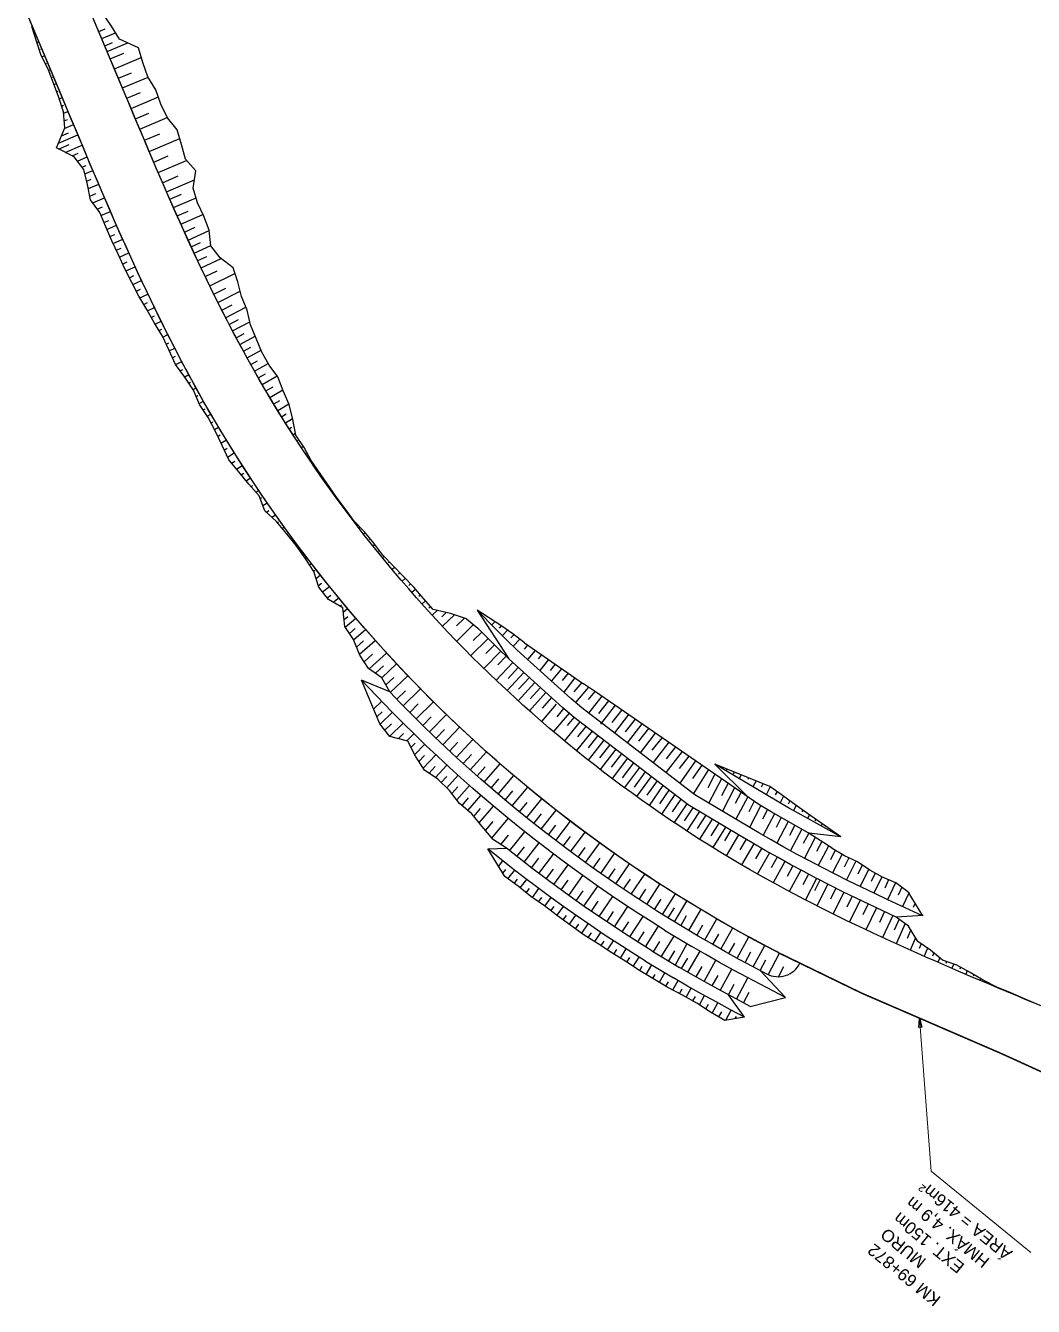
# Model space of a CAD drawing. Header units: metres. Extents: x 288738 to 324331, y 7399322 to 7465117.
# Drawn here: x 302806.1 to 303138, y 7440683.6 to 7441105.7 of the extents above; entities that cross this region are included whole.
import ezdxf

# ---------------------------------------------------------------- set-up
doc = ezdxf.new("R2010")
doc.units = ezdxf.units.M
doc.header["$LTSCALE"] = 10
for name, color, linetype in [('F-HZ-ATERRO-TALUDE', 110, 'Continuous'), ('F-HZ-MUROS', 210, 'Continuous'), ('F-HZ-PIANO-CORTE', 10, 'Continuous'), ('F-HZ-TALUDE', 2, 'Continuous')]:
    doc.layers.add(name, color=color, linetype=linetype)
doc.layers.add('U-HZ-TEXTO-MUROS', color=2, linetype='Continuous', lineweight=0)
doc.styles.add('ARIAL', font='arial.ttf')
doc.styles.add('DIM', font='arial.ttf', dxfattribs={"width": 0.8})
doc.dimstyles.new('U-1_2000', dxfattribs={"dimscale": 2, "dimtxt": 1.5, "dimasz": 0.75, "dimexe": 0.75, "dimexo": 0.75, "dimgap": 0.25, "dimtad": 1, "dimzin": 4, "dimtxsty": 'DIM', "dimblk": 'ARCHTICK', "dimcen": 0.7, "dimdle": 0.75, "dimclrd": 256, "dimclre": 256, "dimclrt": 256, "dimaunit": 1, "dimadec": 3, "dimazin": 2, "dimtfac": 1, "dimtofl": 0, "dimtmove": 0, "dimatfit": 3, "dimldrblk": 'CLOSEDBLANK', "dimfxl": 0, "dimtolj": 1, "dimtzin": 0, "dimlwd": -1, "dimlwe": -1, "dimarcsym": 0})

# ---------------------------------------------------------------- blocks, each defined once
blk = doc.blocks.new('_ArchTick')
at = {"color": 0, "linetype": 'ByBlock', "const_width": 0.15}
blk.add_lwpolyline([(-0.5, -0.5), (0.5, 0.5)], dxfattribs=at)

msp = doc.modelspace()

# ---------------------------------------------------------------- linework, layer by layer
at = {"layer": 'F-HZ-ATERRO-TALUDE', "linetype": 'Continuous', "lineweight": -3}
for p, q in [((302830.179, 7441103.789), (302832.242, 7441104.651)), ((302831.129, 7441101.515), (302835.643, 7441103.402)), ((302832.154, 7441099.063), (302834.671, 7441100.115)), ((302832.93, 7441097.205), (302839.689, 7441100.03)), ((302833.948, 7441094.769), (302838.458, 7441096.654)), ((302835.302, 7441091.53), (302844.163, 7441095.234)), ((302836.627, 7441088.36), (302840.932, 7441090.16)), ((302837.954, 7441085.185), (302846.437, 7441088.731)), ((302839.354, 7441081.836), (302843.859, 7441083.72)), ((302840.766, 7441078.462), (302849.8, 7441082.244)), ((302842.197, 7441075.047), (302846.665, 7441076.922)), ((302843.633, 7441071.629), (302852.73, 7441075.458)), ((302845.175, 7441067.974), (302850.216, 7441070.104)), ((302846.76, 7441064.235), (302856.819, 7441068.508)), ((302848.25, 7441060.739), (302853.053, 7441062.791)), ((302849.735, 7441057.274), (302859.066, 7441061.289)), ((302851.163, 7441053.966), (302856.352, 7441056.214)), ((302852.485, 7441050.932), (302861.663, 7441054.938)), ((302853.539, 7441048.519), (302857.429, 7441050.228)), ((302854.766, 7441045.742), (302862.174, 7441049.021)), ((302855.978, 7441043.013), (302859.583, 7441044.622)), ((302857.206, 7441040.273), (302864.446, 7441043.532)), ((302858.388, 7441037.662), (302861.941, 7441039.275)), ((302859.572, 7441035.058), (302866.47, 7441038.219)), ((302860.579, 7441032.879), (302863.672, 7441034.307)), ((302861.584, 7441030.703), (302867.06, 7441033.253)), ((302862.727, 7441028.271), (302865.714, 7441029.676)), ((302863.861, 7441025.864), (302870.435, 7441028.986)), ((302865.221, 7441023.023), (302869.187, 7441024.93)), ((302866.68, 7441020.013), (302874.988, 7441024.061)), ((302868.037, 7441017.235), (302872.007, 7441019.194)), ((302869.396, 7441014.51), (302876.721, 7441018.174)), ((302870.653, 7441012.01), (302874.095, 7441013.754)), ((302871.941, 7441009.484), (302878.598, 7441012.899)), ((302873.083, 7441007.272), (302876.209, 7441008.895)), ((302874.22, 7441005.091), (302879.927, 7441008.088)), ((302875.386, 7441002.887), (302878.061, 7441004.309)), ((302876.574, 7441000.666), (302881.694, 7441003.422)), ((302877.775, 7440998.453), (302880.214, 7440999.783)), ((302878.982, 7440996.246), (302883.613, 7440998.805)), ((302880.211, 7440994.041), (302882.477, 7440995.31)), ((302881.45, 7440991.835), (302885.949, 7440994.388)), ((302882.701, 7440989.654), (302885.042, 7440991)), ((302883.956, 7440987.477), (302888.892, 7440990.353)), ((302885.223, 7440985.325), (302887.55, 7440986.699)), ((302886.489, 7440983.184), (302890.745, 7440985.728)), ((302887.784, 7440981.042), (302889.755, 7440982.236)), ((302889.082, 7440978.902), (302892.73, 7440981.14)), ((302890.353, 7440976.852), (302891.864, 7440977.79)), ((302891.618, 7440974.819), (302893.976, 7440976.302)), ((302892.872, 7440972.843), (302893.662, 7440973.346)), ((302894.121, 7440970.885), (302894.905, 7440971.389)), ((302895.459, 7440968.825), (302895.763, 7440969.024)), ((302896.828, 7440966.729), (302897.473, 7440967.154)), ((302898.211, 7440964.651), (302898.459, 7440964.817)), ((302899.597, 7440962.581), (302899.896, 7440962.783)), ((302904.01, 7440956.249), (302903.994, 7440956.238)), ((302905.433, 7440954.194), (302905.414, 7440954.18)), ((302909.689, 7440948.277), (302909.778, 7440948.342)), ((302911.171, 7440946.262), (302911.374, 7440946.412))]:
    msp.add_line(p, q, dxfattribs=at)
at = {"layer": 'F-HZ-MUROS', "linetype": 'Continuous', "lineweight": -3, "const_width": 0.5}
msp.add_lwpolyline([(303190.332, 7440738.186), (303173.071, 7440746.155), (303127.552, 7440766.918), (303081.343, 7440786.909), (303053.902, 7440800.259)], dxfattribs=at)
at = {"layer": 'F-HZ-PIANO-CORTE'}
for p, q in [((302808.223, 7441104.912), (302808.523, 7441105.037)), ((302809.006, 7441102.537), (302809.245, 7441102.637)), ((302809.789, 7441100.163), (302810.445, 7441100.437)), ((302810.572, 7441097.789), (302810.989, 7441097.963)), ((302811.422, 7441095.443), (302812.367, 7441095.837)), ((302812.547, 7441093.21), (302812.938, 7441093.373)), ((302813.627, 7441090.958), (302814.291, 7441091.235)), ((302814.519, 7441088.622), (302814.887, 7441088.776)), ((302815.411, 7441086.287), (302816.218, 7441086.624)), ((302816.307, 7441083.953), (302816.744, 7441084.135)), ((302817.177, 7441081.61), (302818.144, 7441082.014)), ((302817.934, 7441079.227), (302818.519, 7441079.472)), ((302818.585, 7441076.824), (302820.056, 7441077.439)), ((302818.759, 7441074.33), (302819.864, 7441074.792)), ((302818.854, 7441071.849), (302821.867, 7441073.109)), ((302816.831, 7441067.002), (302823.291, 7441069.708)), ((302817.843, 7441069.426), (302820.211, 7441070.417)), ((302816.879, 7441065.068), (302820.433, 7441066.558)), ((302819.11, 7441063.94), (302824.722, 7441066.297)), ((302821.341, 7441062.812), (302823.4, 7441063.678)), ((302823.093, 7441061.105), (302826.332, 7441062.471)), ((302824.618, 7441059.124), (302825.945, 7441059.685)), ((302825.582, 7441056.874), (302828.225, 7441057.995)), ((302826.171, 7441054.444), (302827.679, 7441055.086)), ((302826.713, 7441052.004), (302830.15, 7441053.472)), ((302827.218, 7441049.556), (302829.164, 7441050.391)), ((302828.192, 7441047.311), (302832.075, 7441048.983)), ((302829.633, 7441045.268), (302831.338, 7441046.006)), ((302830.873, 7441043.113), (302834.023, 7441044.483)), ((302831.853, 7441040.813), (302833.437, 7441041.506)), ((302832.841, 7441038.516), (302836.022, 7441039.916)), ((302833.837, 7441036.223), (302835.433, 7441036.93)), ((302834.86, 7441033.942), (302838.039, 7441035.36)), ((302835.922, 7441031.679), (302837.49, 7441032.383)), ((302836.972, 7441029.41), (302840.08, 7441030.816)), ((302837.998, 7441027.131), (302839.554, 7441027.84)), ((302839.07, 7441024.874), (302842.144, 7441026.285)), ((302840.235, 7441022.662), (302841.711, 7441023.345)), ((302841.393, 7441020.446), (302844.235, 7441021.773)), ((302842.534, 7441018.222), (302843.914, 7441018.871)), ((302843.704, 7441016.013), (302846.355, 7441017.273)), ((302844.959, 7441013.851), (302846.193, 7441014.443)), ((302846.209, 7441011.686), (302848.503, 7441012.797)), ((302847.444, 7441009.512), (302848.519, 7441010.038)), ((302848.691, 7441007.345), (302850.687, 7441008.332)), ((302850, 7441005.216), (302850.897, 7441005.664)), ((302851.28, 7441003.07), (302852.905, 7441003.89)), ((302852.334, 7441000.803), (302853.185, 7441001.237)), ((302853.387, 7440998.536), (302855.168, 7440999.455)), ((302854.429, 7440996.263), (302855.373, 7440996.756)), ((302855.481, 7440993.997), (302857.467, 7440995.045)), ((302856.976, 7440991.993), (302857.802, 7440992.434)), ((302858.47, 7440989.989), (302859.79, 7440990.702)), ((302859.842, 7440987.899), (302860.412, 7440988.21)), ((302861.208, 7440985.805), (302862.174, 7440986.34)), ((302862.227, 7440983.526), (302862.807, 7440983.851)), ((302863.207, 7440981.226), (302864.6, 7440982.017)), ((302864.523, 7440979.107), (302865.18, 7440979.485)), ((302865.905, 7440977.024), (302867.079, 7440977.708)), ((302867.117, 7440974.84), (302867.729, 7440975.201)), ((302868.281, 7440972.627), (302869.609, 7440973.42)), ((302869.351, 7440970.369), (302870.119, 7440970.833)), ((302870.386, 7440968.093), (302872.17, 7440969.185)), ((302871.441, 7440965.827), (302872.454, 7440966.454)), ((302872.508, 7440963.566), (302874.771, 7440964.984)), ((302873.893, 7440961.509), (302874.99, 7440962.204)), ((302875.5, 7440959.593), (302877.412, 7440960.82)), ((302877.089, 7440957.663), (302877.921, 7440958.204)), ((302878.661, 7440955.72), (302880.107, 7440956.67)), ((302880.268, 7440953.806), (302880.87, 7440954.205)), ((302881.917, 7440951.926), (302882.846, 7440952.551)), ((302883.281, 7440949.873), (302883.751, 7440950.193)), ((302884.194, 7440947.546), (302885.595, 7440948.51)), ((302885.366, 7440945.396), (302886.169, 7440945.955)), ((302887.204, 7440943.702), (302888.37, 7440944.522)), ((302888.999, 7440941.966), (302889.389, 7440942.244)), ((302914.472, 7440942.227), (302914.307, 7440942.102)), ((302890.594, 7440940.041), (302891.232, 7440940.5)), ((302892.185, 7440938.113), (302892.437, 7440938.296)), ((302916.223, 7440940.422), (302916.028, 7440940.272)), ((302917.941, 7440938.596), (302917.362, 7440938.144)), ((302893.751, 7440936.164), (302894.167, 7440936.47)), ((302895.306, 7440934.207), (302895.477, 7440934.334)), ((302896.742, 7440932.16), (302897.149, 7440932.467)), ((302919.507, 7440936.652), (302919.208, 7440936.416)), ((302921.058, 7440934.697), (302920.462, 7440934.221)), ((302922.558, 7440932.7), (302922.295, 7440932.487)), ((302898.175, 7440930.112), (302898.413, 7440930.293)), ((302899.547, 7440928.022), (302900.169, 7440928.502)), ((302924.119, 7440930.752), (302923.606, 7440930.333)), ((302925.857, 7440928.951), (302925.527, 7440928.678)), ((302900.919, 7440925.932), (302901.303, 7440926.232)), ((302901.72, 7440923.566), (302903.142, 7440924.685)), ((302927.593, 7440927.15), (302926.794, 7440926.481)), ((302929.322, 7440925.346), (302928.864, 7440924.958)), ((302902.508, 7440921.193), (302903.548, 7440922.021)), ((302903.884, 7440919.134), (302906.125, 7440920.936)), ((302931.058, 7440923.55), (302930.026, 7440922.666)), ((302932.809, 7440921.769), (302932.234, 7440921.271)), ((302934.512, 7440919.95), (302933.3, 7440918.887)), ((302905.411, 7440917.154), (302906.547, 7440918.079)), ((302907.394, 7440915.687), (302909.191, 7440917.164)), ((302936.141, 7440918.065), (302935.548, 7440917.539)), ((302937.767, 7440916.177), (302936.617, 7440915.146)), ((302909.538, 7440914.402), (302910.111, 7440914.878)), ((302910.65, 7440912.447), (302912.097, 7440913.661)), ((302939.389, 7440914.285), (302938.841, 7440913.787)), ((302941.625, 7440912.955), (302939.977, 7440911.443)), ((302944.556, 7440912.281), (302943.114, 7440910.943)), ((302947.361, 7440911.517), (302943.378, 7440907.778)), ((302910.947, 7440909.965), (302912.193, 7440911.019)), ((302911.349, 7440907.521), (302914.797, 7440910.466)), ((302950.573, 7440910.499), (302948.014, 7440907.929)), ((302953.619, 7440908.336), (302948.1, 7440902.825)), ((302960.614, 7440909.292), (302959.569, 7440908.261)), ((302962.738, 7440907.893), (302962.032, 7440907.187)), ((302912.727, 7440905.435), (302914.564, 7440907.021)), ((302914.098, 7440903.345), (302918.002, 7440906.753)), ((302915.071, 7440900.951), (302917.334, 7440902.947)), ((302916.043, 7440898.556), (302921.188, 7440903.142)), ((302958.386, 7440903.765), (302952.722, 7440898.114)), ((302956.317, 7440905.861), (302953.466, 7440903.056)), ((302964.813, 7440906.451), (302963.101, 7440904.722)), ((302966.871, 7440905), (302965.875, 7440903.983)), ((302968.863, 7440903.487), (302966.675, 7440901.225)), ((302919.244, 7440893.739), (302924.961, 7440898.962)), ((302962.578, 7440899.626), (302956.992, 7440893.899)), ((302960.477, 7440901.691), (302957.665, 7440898.847)), ((302971.369, 7440901.591), (302970.253, 7440900.261)), ((302973.84, 7440899.771), (302971.38, 7440896.875)), ((302917.584, 7440896.101), (302920.327, 7440898.576)), ((302921.294, 7440892.276), (302923.949, 7440894.728)), ((302923.343, 7440890.813), (302928.253, 7440895.394)), ((302966.518, 7440895.887), (302961.044, 7440889.999)), ((302964.34, 7440897.917), (302961.564, 7440895.038)), ((302976.002, 7440898.359), (302974.886, 7440897.029)), ((302980.45, 7440895.294), (302978.803, 7440893.202)), ((302924.658, 7440888.483), (302927.314, 7440890.935)), ((302926.16, 7440885.96), (302931.945, 7440891.486)), ((302970.172, 7440892.573), (302964.638, 7440886.62)), ((302968.337, 7440894.237), (302965.007, 7440890.614)), ((302971.99, 7440890.924), (302968.442, 7440887.065)), ((302982.605, 7440893.727), (302979.231, 7440889.755)), ((302984.767, 7440892.315), (302982.804, 7440889.942)), ((302928.28, 7440883.763), (302931.154, 7440886.545)), ((302930.408, 7440881.576), (302936.12, 7440887.177)), ((302973.807, 7440889.276), (302968.319, 7440883.237)), ((302975.625, 7440887.628), (302972.224, 7440883.843)), ((302989.215, 7440889.25), (302986.67, 7440886.127)), ((302991.412, 7440887.733), (302987.124, 7440882.685)), ((302993.575, 7440886.321), (302991.342, 7440883.661)), ((302920.684, 7440880.437), (302923.413, 7440883.046)), ((302932.552, 7440879.403), (302935.389, 7440882.222)), ((302934.712, 7440877.247), (302940.35, 7440882.922)), ((302977.442, 7440885.979), (302972.039, 7440879.895)), ((302980.834, 7440882.057), (302976.006, 7440876.378)), ((302979.26, 7440884.331), (302976.157, 7440880.797)), ((302998.022, 7440883.256), (302994.728, 7440879.072)), ((302921.726, 7440877.94), (302923.438, 7440879.594)), ((302922.824, 7440875.483), (302926.887, 7440879.45)), ((302936.879, 7440875.098), (302939.68, 7440877.954)), ((302939.07, 7440872.973), (302944.634, 7440878.721)), ((302985.097, 7440879.159), (302979.928, 7440873.054)), ((302983.208, 7440880.676), (302981.025, 7440877.979)), ((302986.64, 7440877.77), (302984.458, 7440875.073)), ((303002.433, 7440880.211), (302999.139, 7440876.026)), ((302924.418, 7440873.5), (302926.53, 7440875.585)), ((302926.013, 7440871.516), (302930.398, 7440875.891)), ((302941.267, 7440870.855), (302944.031, 7440873.747)), ((302943.482, 7440868.755), (302948.971, 7440874.575)), ((302988.595, 7440876.341), (302983.506, 7440870.052)), ((302990.608, 7440874.795), (302987.82, 7440871.391)), ((303006.844, 7440877.166), (303003.524, 7440872.99)), ((303011.255, 7440874.12), (303007.961, 7440869.936)), ((302928.825, 7440870.755), (302930.5, 7440872.443)), ((302931.625, 7440870.002), (302933.949, 7440872.37)), ((302932.984, 7440867.788), (302934.363, 7440869.208)), ((302945.71, 7440866.669), (302948.435, 7440869.597)), ((302947.948, 7440864.594), (302953.36, 7440870.485)), ((302992.633, 7440873.239), (302987.446, 7440866.83)), ((302996.525, 7440870.25), (302991.35, 7440863.706)), ((302994.579, 7440871.745), (302991.381, 7440867.747)), ((303015.666, 7440871.075), (303012.346, 7440866.899)), ((302934.187, 7440865.402), (302937.537, 7440868.888)), ((302935.582, 7440863.203), (302937.465, 7440865.184)), ((302937.027, 7440861.049), (302941.161, 7440865.444)), ((302950.206, 7440862.54), (302952.893, 7440865.503)), ((302952.471, 7440860.494), (302957.805, 7440866.455)), ((302998.47, 7440868.757), (302995.074, 7440864.411)), ((303000.415, 7440867.263), (302995.29, 7440860.628)), ((303002.36, 7440865.769), (302998.964, 7440861.32)), ((303020.09, 7440868.021), (303017.044, 7440864.125)), ((303024.488, 7440864.984), (303021.334, 7440860.885)), ((302938.933, 7440859.38), (302940.961, 7440861.559)), ((302941.029, 7440857.919), (302944.822, 7440862.038)), ((302954.754, 7440858.468), (302957.402, 7440861.466)), ((302957.048, 7440856.455), (302962.304, 7440862.485)), ((303004.305, 7440864.275), (302999.264, 7440857.593)), ((303006.25, 7440862.781), (303002.524, 7440857.784)), ((303008.196, 7440861.287), (303003.272, 7440854.605)), ((303026.686, 7440863.467), (303021.516, 7440856.1)), ((303028.832, 7440861.986), (303025.759, 7440857.582)), ((303036.983, 7440860.735), (303036.687, 7440860.175)), ((302942.955, 7440856.277), (302944.811, 7440858.314)), ((302944.772, 7440854.516), (302948.518, 7440858.671)), ((302959.354, 7440854.455), (302961.962, 7440857.488)), ((302961.676, 7440852.475), (302966.854, 7440858.574)), ((303010.142, 7440859.792), (303006.503, 7440854.795)), ((303012.088, 7440858.298), (303007.314, 7440851.662)), ((303014.036, 7440856.802), (303010.716, 7440852.132)), ((303030.947, 7440860.526), (303026.01, 7440852.649)), ((303033.091, 7440859.046), (303030.752, 7440854.59)), ((303035.286, 7440857.53), (303031.066, 7440849.557)), ((303039.44, 7440859.726), (303039.148, 7440859.174)), ((303041.712, 7440858.816), (303041.075, 7440857.565)), ((303044.18, 7440857.802), (303043.888, 7440857.25)), ((303046.65, 7440856.813), (303045.618, 7440854.863)), ((302946.477, 7440852.626), (302948.428, 7440854.814)), ((302948.074, 7440850.611), (302952.25, 7440855.343)), ((302964.005, 7440850.503), (302966.574, 7440853.569)), ((302966.355, 7440848.555), (302971.453, 7440854.72)), ((303015.984, 7440855.306), (303011.389, 7440848.765)), ((303017.933, 7440853.809), (303014.816, 7440849.318)), ((303019.883, 7440852.311), (303015.497, 7440845.914)), ((303037.439, 7440856.043), (303035.306, 7440851.901)), ((303039.557, 7440854.581), (303035.622, 7440846.846)), ((303041.693, 7440853.107), (303039.716, 7440849.341)), ((303048.89, 7440855.891), (303048.306, 7440854.787)), ((303051.335, 7440854.862), (303050.007, 7440852.252)), ((303053.548, 7440853.321), (303052.964, 7440852.217)), ((302949.803, 7440848.739), (302951.965, 7440851.216)), ((302951.719, 7440847.08), (302956.017, 7440852.055)), ((302955.475, 7440842.978), (302960.154, 7440848.522)), ((302968.712, 7440846.616), (302971.241, 7440849.715)), ((302971.083, 7440844.694), (302976.1, 7440850.926)), ((303021.834, 7440850.813), (303018.964, 7440846.575)), ((303023.787, 7440849.313), (303019.637, 7440843.11)), ((303043.886, 7440851.592), (303039.997, 7440844.244)), ((303046.047, 7440850.101), (303044.27, 7440846.652)), ((303048.19, 7440848.679), (303044.533, 7440841.491)), ((303055.722, 7440851.769), (303054.554, 7440849.561)), ((303057.806, 7440850.215), (303057.222, 7440849.111)), ((303059.85, 7440848.726), (303058.979, 7440847.015)), ((302953.692, 7440845.143), (302955.885, 7440847.712)), ((302959.661, 7440837.978), (302965.002, 7440844.481)), ((302973.468, 7440842.79), (302975.956, 7440845.922)), ((302975.861, 7440840.894), (302980.796, 7440847.191)), ((303025.863, 7440847.997), (303023.012, 7440843.684)), ((303027.977, 7440846.74), (303023.808, 7440840.353)), ((303030.089, 7440845.483), (303027.268, 7440841.106)), ((303032.201, 7440844.227), (303028.011, 7440837.644)), ((303050.434, 7440847.432), (303048.716, 7440844.16)), ((303052.681, 7440846.023), (303048.936, 7440838.947)), ((303054.94, 7440844.713), (303053.27, 7440841.47)), ((303062.012, 7440847.177), (303061.72, 7440846.625)), ((303064.216, 7440845.63), (303063.586, 7440844.44)), ((303066.307, 7440844.169), (303066.015, 7440843.617)), ((302957.56, 7440840.475), (302960.066, 7440843.485)), ((302965.462, 7440833.824), (302970.447, 7440840.08)), ((302978.273, 7440839.024), (302980.72, 7440842.188)), ((302980.691, 7440837.162), (302985.544, 7440843.522)), ((302985.57, 7440833.493), (302990.339, 7440839.916)), ((303034.413, 7440842.911), (303031.791, 7440838.737)), ((303036.625, 7440841.596), (303032.446, 7440834.856)), ((303038.294, 7440840.559), (303036.249, 7440837.122)), ((303057.164, 7440843.446), (303053.533, 7440836.309)), ((303059.399, 7440842.183), (303057.646, 7440838.844)), ((303061.715, 7440840.904), (303057.972, 7440833.832)), ((303063.991, 7440839.632), (303062.199, 7440836.154)), ((303068.416, 7440842.695), (303068.052, 7440841.981)), ((302962.646, 7440835.925), (302965.152, 7440838.935)), ((302970.259, 7440830.053), (302975.164, 7440836.373)), ((302983.125, 7440835.321), (302985.53, 7440838.516)), ((302990.495, 7440829.887), (302995.18, 7440836.372)), ((303040.828, 7440839.057), (303036.784, 7440832.155)), ((303043.376, 7440837.58), (303041.331, 7440834.142)), ((303045.91, 7440836.078), (303041.866, 7440829.176)), ((303066.137, 7440838.216), (303062.623, 7440831.309)), ((303068.293, 7440836.799), (303066.575, 7440833.527)), ((302967.853, 7440831.929), (302970.325, 7440835.073)), ((302972.671, 7440828.185), (302975.103, 7440831.361)), ((302975.103, 7440826.343), (302979.927, 7440832.725)), ((302988.024, 7440831.679), (302990.388, 7440834.906)), ((302992.972, 7440828.104), (302995.293, 7440831.361)), ((302995.466, 7440826.344), (303000.066, 7440832.889)), ((303048.458, 7440834.6), (303046.46, 7440831.136)), ((303051.015, 7440833.138), (303047.065, 7440826.181)), ((303053.579, 7440831.688), (303051.628, 7440828.197)), ((303070.524, 7440835.362), (303067.12, 7440828.931)), ((303072.749, 7440833.983), (303071.129, 7440830.838)), ((303074.949, 7440832.67), (303071.815, 7440826.51)), ((303077.222, 7440831.483), (303075.678, 7440828.411)), ((302961.783, 7440828.665), (302963.232, 7440830.487)), ((302963.18, 7440826.38), (302964.186, 7440827.657)), ((302964.92, 7440824.517), (302967.16, 7440827.393)), ((302977.539, 7440824.507), (302979.931, 7440827.713)), ((302979.992, 7440822.694), (302984.735, 7440829.136)), ((302997.968, 7440824.597), (303000.246, 7440827.884)), ((303000.481, 7440822.865), (303004.995, 7440829.47)), ((303056.158, 7440830.265), (303052.303, 7440823.255)), ((303058.745, 7440828.85), (303056.84, 7440825.333)), ((303061.344, 7440827.455), (303057.578, 7440820.397)), ((303079.537, 7440830.379), (303076.456, 7440824.176)), ((303081.635, 7440829.046), (303080.166, 7440826.059)), ((303083.69, 7440827.621), (303080.942, 7440821.97)), ((302966.975, 7440823.057), (302968.056, 7440824.46)), ((302968.997, 7440821.556), (302971.12, 7440824.341)), ((302982.454, 7440820.892), (302984.805, 7440824.128)), ((302984.928, 7440819.106), (302989.588, 7440825.608)), ((303003.008, 7440821.153), (303005.244, 7440824.47)), ((303005.541, 7440819.45), (303009.969, 7440826.113)), ((303010.649, 7440816.108), (303014.99, 7440822.829)), ((303063.952, 7440826.075), (303062.091, 7440822.535)), ((303066.567, 7440824.704), (303062.887, 7440817.601)), ((303067.667, 7440824.141), (303065.835, 7440820.585)), ((303070.297, 7440822.794), (303066.674, 7440815.661)), ((303085.855, 7440826.412), (303084.525, 7440823.648)), ((303088.045, 7440825.252), (303085.448, 7440819.801)), ((303090.312, 7440824.251), (303089.01, 7440821.492)), ((303092.59, 7440823.273), (303089.969, 7440817.665)), ((302970.965, 7440819.983), (302972.039, 7440821.408)), ((302972.952, 7440818.435), (302975.111, 7440821.328)), ((302987.415, 7440817.339), (302989.724, 7440820.605)), ((302989.907, 7440815.58), (302994.485, 7440822.141)), ((302994.935, 7440812.122), (302999.429, 7440818.741)), ((303008.092, 7440817.775), (303010.284, 7440821.121)), ((303015.8, 7440812.832), (303020.052, 7440819.608)), ((303072.938, 7440821.464), (303071.146, 7440817.888)), ((303075.584, 7440820.143), (303072.037, 7440812.972)), ((303078.242, 7440818.839), (303076.486, 7440815.245)), ((303094.624, 7440821.766), (303093.43, 7440819.19)), ((303097.049, 7440820.053), (303094.871, 7440815.395)), ((302975.006, 7440816.978), (302976.064, 7440818.41)), ((302977.059, 7440815.518), (302979.132, 7440818.357)), ((302979.087, 7440814.026), (302980.123, 7440815.46)), ((302981.116, 7440812.533), (302983.186, 7440815.43)), ((302992.419, 7440813.848), (302994.687, 7440817.143)), ((303000.006, 7440808.729), (303004.415, 7440815.404)), ((303013.219, 7440814.462), (303015.367, 7440817.836)), ((303017.697, 7440811.645), (303019.805, 7440815.045)), ((303019.733, 7440810.397), (303023.857, 7440817.244)), ((303024.486, 7440807.534), (303028.45, 7440814.37)), ((303080.906, 7440817.545), (303077.429, 7440810.34)), ((303083.577, 7440816.262), (303081.855, 7440812.652)), ((303086.256, 7440814.994), (303082.845, 7440807.758)), ((303098.979, 7440816.337), (303098.382, 7440815.049)), ((302983.148, 7440811.045), (302984.187, 7440812.516)), ((302985.181, 7440809.557), (302987.27, 7440812.546)), ((302997.466, 7440810.419), (302999.692, 7440813.743)), ((303002.556, 7440807.055), (303004.739, 7440810.406)), ((303005.119, 7440805.4), (303009.443, 7440812.131)), ((303021.869, 7440809.111), (303023.763, 7440812.425)), ((303029.735, 7440804.421), (303033.75, 7440811.341)), ((303088.941, 7440813.732), (303087.251, 7440810.107)), ((303091.634, 7440812.485), (303088.283, 7440805.221)), ((303093.791, 7440811.228), (303092.101, 7440807.603)), ((302987.219, 7440808.076), (302988.272, 7440809.599)), ((302989.259, 7440806.597), (302991.384, 7440809.703)), ((302991.366, 7440805.214), (302992.409, 7440806.757)), ((302993.514, 7440803.894), (302995.526, 7440806.904)), ((303007.688, 7440803.754), (303009.828, 7440807.133)), ((303010.273, 7440802.135), (303014.512, 7440808.92)), ((303027.078, 7440805.923), (303029.063, 7440809.396)), ((303032.378, 7440802.894), (303034.362, 7440806.367)), ((303035.035, 7440801.392), (303038.959, 7440808.364)), ((303095.751, 7440809.79), (303092.737, 7440803.182)), ((303097.632, 7440807.715), (303096.369, 7440804.912)), ((302995.638, 7440802.541), (302996.623, 7440804.03)), ((302997.736, 7440801.147), (302999.697, 7440804.147)), ((303012.842, 7440800.489), (303014.983, 7440803.868)), ((303015.428, 7440798.87), (303019.666, 7440805.655)), ((303020.119, 7440796.157), (303023.91, 7440803.212)), ((303037.699, 7440799.903), (303039.638, 7440803.402)), ((303040.372, 7440798.432), (303044.205, 7440805.454)), ((303045.74, 7440795.542), (303049.488, 7440802.609)), ((303099.199, 7440805.137), (303097.387, 7440801.086)), ((303101.029, 7440803.128), (303100.35, 7440801.598)), ((303103.112, 7440801.676), (303101.957, 7440799.057)), ((302999.847, 7440799.774), (303000.819, 7440801.278)), ((303001.989, 7440798.448), (303003.896, 7440801.433)), ((303004.122, 7440797.11), (303005.063, 7440798.599)), ((303006.211, 7440795.702), (303008.123, 7440798.762)), ((303017.859, 7440797.518), (303019.839, 7440800.803)), ((303022.097, 7440794.967), (303024.122, 7440798.417)), ((303024.217, 7440793.75), (303028.223, 7440800.675)), ((303029.517, 7440790.727), (303033.434, 7440797.702)), ((303043.054, 7440796.982), (303044.949, 7440800.505)), ((303047.988, 7440794.362), (303049.845, 7440797.905)), ((303050.649, 7440792.934), (303054.398, 7440800.002)), ((303105.156, 7440800.128), (303104.701, 7440799.089)), ((303107.165, 7440798.492), (303106.536, 7440797.049)), ((303008.307, 7440794.29), (303009.127, 7440795.715)), ((303010.475, 7440793.009), (303012.324, 7440796.183)), ((303014.81, 7440790.447), (303016.637, 7440793.585)), ((303026.861, 7440792.228), (303028.842, 7440795.703)), ((303034.853, 7440787.772), (303038.683, 7440794.796)), ((303054.043, 7440792.288), (303055.836, 7440795.709)), ((303109.37, 7440797.301), (303109.1, 7440796.677)), ((303111.737, 7440796.484), (303111.124, 7440795.061)), ((303114.006, 7440795.439), (303113.713, 7440794.756)), ((303116.198, 7440794.211), (303115.719, 7440793.089)), ((303012.642, 7440791.729), (303013.402, 7440793.051)), ((303016.969, 7440789.153), (303017.833, 7440790.654)), ((303019.181, 7440787.948), (303020.965, 7440791.012)), ((303032.182, 7440789.243), (303034.119, 7440792.742)), ((303037.536, 7440786.325), (303039.43, 7440789.848)), ((303040.221, 7440784.886), (303043.968, 7440791.954)), ((303118.374, 7440792.944), (303118.196, 7440792.527)), ((303120.538, 7440791.647), (303120.32, 7440791.131)), ((303122.75, 7440790.461), (303122.686, 7440790.309)), ((303124.997, 7440789.356), (303124.925, 7440789.185)), ((303021.4, 7440786.756), (303022.264, 7440788.257)), ((303023.612, 7440785.551), (303025.298, 7440788.517)), ((303025.817, 7440784.336), (303026.646, 7440785.811)), ((303027.982, 7440783.049), (303029.657, 7440786.067)), ((303042.469, 7440783.707), (303044.325, 7440787.25)), ((303127.278, 7440788.33), (303127.254, 7440788.273)), ((303129.582, 7440787.361), (303129.535, 7440787.248)), ((303131.88, 7440786.376), (303131.86, 7440786.329)), ((303134.173, 7440785.379), (303134.147, 7440785.318)), ((303030.087, 7440781.653), (303030.967, 7440783.257)), ((303032.213, 7440780.291), (303034.04, 7440783.662)), ((303034.394, 7440779.029), (303035.319, 7440780.754)), ((303036.683, 7440777.969), (303038.447, 7440781.3)), ((303136.468, 7440784.388), (303136.461, 7440784.371)), ((303039.79, 7440778.475), (303040.177, 7440779.214))]:
    msp.add_line(p, q, dxfattribs=at)
for points in [[(302978.236, 7440896.822), (302975.445, 7440893.188)], [(302987.001, 7440890.778), (302983.348, 7440886.021)], [(302995.809, 7440884.784), (302991.49, 7440879.161)], [(303000.22, 7440881.739), (302995.405, 7440875.47)], [(303004.631, 7440878.694), (302999.981, 7440872.64)], [(303009.042, 7440875.648), (303004.227, 7440869.379)], [(303013.453, 7440872.603), (303008.472, 7440866.118)], [(303017.864, 7440869.558), (303012.718, 7440862.857)], [(303022.275, 7440866.512), (303016.964, 7440859.597)]]:
    msp.add_lwpolyline(points, dxfattribs=at)
at = {"layer": 'F-HZ-TALUDE', "linetype": 'Continuous', "lineweight": -3}
for p, q in [((302905.434, 7440954.193), (302902.648, 7440958.216)), ((302911.374, 7440946.412), (302908.426, 7440950.317)), ((302993.74, 7440886.213), (302989.786, 7440888.796)), ((302989.262, 7440880.872), (302985.631, 7440883.951))]:
    msp.add_line(p, q, dxfattribs=at)
for points in [[(303138.051, 7440783.687), (303135.076, 7440784.929), (303132.104, 7440786.172), (303129.135, 7440787.415), (303126.174, 7440788.659), (303123.212, 7440789.906), (303120.254, 7440791.157), (303117.305, 7440792.41), (303111.401, 7440794.938), (303108.466, 7440796.207), (303105.531, 7440797.484), (303102.602, 7440798.769), (303099.679, 7440800.061), (303096.762, 7440801.362), (303093.852, 7440802.673), (303090.948, 7440803.993), (303088.052, 7440805.323), (303085.163, 7440806.665), (303082.282, 7440808.018), (303079.409, 7440809.384), (303076.544, 7440810.762), (303073.689, 7440812.154), (303070.843, 7440813.561), (303068.007, 7440814.982), (303065.18, 7440816.418), (303062.365, 7440817.87), (303059.56, 7440819.339), (303056.766, 7440820.824), (303053.984, 7440822.327), (303051.199, 7440823.856, -0.1406324), (302879.324, 7440995.619), (302877.794, 7440998.403), (302876.289, 7441001.184), (302874.802, 7441003.976), (302873.331, 7441006.78), (302871.877, 7441009.595), (302870.439, 7441012.421), (302869.016, 7441015.256), (302867.608, 7441018.101), (302866.214, 7441020.956), (302864.834, 7441023.819), (302863.466, 7441026.691), (302862.111, 7441029.571), (302860.767, 7441032.459), (302859.435, 7441035.355), (302858.113, 7441038.258), (302856.801, 7441041.167), (302855.498, 7441044.083), (302854.204, 7441047.006), (302852.917, 7441049.934), (302851.638, 7441052.868), (302850.366, 7441055.807), (302849.099, 7441058.751), (302847.838, 7441061.7), (302846.581, 7441064.653), (302845.328, 7441067.61), (302844.078, 7441070.57), (302842.829, 7441073.539), (302841.585, 7441076.505), (302840.341, 7441079.475), (302839.098, 7441082.446), (302837.855, 7441085.421), (302824.051, 7441118.45, 0.0004167)], [(303053.916, 7440800.287), (303053.373, 7440800.567), (303050.46, 7440802.092), (303047.554, 7440803.637), (303044.657, 7440805.202), (303041.784, 7440806.779, -0.1406708), (302862.254, 7440986.193), (302860.675, 7440989.065), (302859.108, 7440991.961), (302857.561, 7440994.865), (302856.034, 7440997.778), (302854.525, 7441000.698), (302853.036, 7441003.625), (302851.564, 7441006.558), (302850.109, 7441009.498), (302848.67, 7441012.443), (302847.248, 7441015.393), (302845.841, 7441018.348), (302844.448, 7441021.308), (302843.07, 7441024.271), (302841.705, 7441027.238), (302840.352, 7441030.209), (302839.011, 7441033.182), (302837.681, 7441036.158), (302836.362, 7441039.136), (302835.053, 7441042.115), (302833.753, 7441045.097), (302832.462, 7441048.079), (302831.178, 7441051.063), (302829.902, 7441054.047), (302828.632, 7441057.031), (302827.368, 7441060.015), (302826.108, 7441062.998), (302824.855, 7441065.977), (302823.604, 7441068.96), (302822.355, 7441071.942), (302821.108, 7441074.922), (302819.863, 7441077.901), (302806.059, 7441110.931, 0.0004167)]]:
    msp.add_lwpolyline(points, format="xyb", dxfattribs=at)
for points in [[(302899.836, 7440962.223), (302897.114, 7440966.29), (302894.438, 7440970.388), (302891.807, 7440974.515), (302889.222, 7440978.671), (302886.683, 7440982.856), (302884.191, 7440987.068), (302881.746, 7440991.308), (302879.349, 7440995.575), (302876.998, 7440999.873), (302874.686, 7441004.197), (302872.417, 7441008.55), (302870.185, 7441012.928), (302867.99, 7441017.329), (302865.829, 7441021.754), (302863.7, 7441026.199), (302861.602, 7441030.665), (302859.53, 7441035.149), (302857.485, 7441039.651), (302855.461, 7441044.168), (302853.459, 7441048.7), (302851.474, 7441053.246), (302849.506, 7441057.805), (302847.55, 7441062.375), (302845.605, 7441066.955), (302843.668, 7441071.545), (302841.737, 7441076.142), (302839.809, 7441080.747), (302837.881, 7441085.358), (302824.385, 7441117.651)], [(303049.441, 7440802.634), (303044.944, 7440805.047), (303040.469, 7440807.51), (303036.02, 7440810.025), (303031.598, 7440812.589), (303027.205, 7440815.202), (303022.842, 7440817.863), (303018.509, 7440820.573), (303014.205, 7440823.331), (303009.933, 7440826.137), (303005.692, 7440828.989), (303001.483, 7440831.889), (302997.307, 7440834.836), (302993.164, 7440837.828), (302989.054, 7440840.867), (302984.978, 7440843.95), (302980.936, 7440847.079), (302976.93, 7440850.253), (302972.959, 7440853.471), (302969.024, 7440856.733), (302965.126, 7440860.039), (302961.265, 7440863.387), (302957.441, 7440866.778), (302953.655, 7440870.212), (302949.907, 7440873.687), (302946.198, 7440877.204), (302942.529, 7440880.762), (302938.899, 7440884.36), (302935.31, 7440887.999), (302931.761, 7440891.677), (302928.253, 7440895.394), (302924.787, 7440899.15), (302921.362, 7440902.945), (302917.98, 7440906.777), (302914.641, 7440910.646), (302911.345, 7440914.553), (302908.093, 7440918.495), (302904.884, 7440922.474), (302901.721, 7440926.488), (302898.601, 7440930.537), (302895.527, 7440934.62), (302892.499, 7440938.738), (302889.516, 7440942.888), (302886.58, 7440947.072), (302883.691, 7440951.288), (302880.848, 7440955.536), (302878.053, 7440959.815), (302875.306, 7440964.125), (302872.606, 7440968.465), (302869.955, 7440972.835), (302867.353, 7440977.234), (302864.8, 7440981.661), (302862.296, 7440986.117), (302859.846, 7440990.597), (302857.44, 7440995.096), (302855.085, 7440999.615), (302852.772, 7441004.15), (302850.503, 7441008.701), (302848.273, 7441013.266), (302846.081, 7441017.843), (302843.926, 7441022.431), (302841.801, 7441027.028), (302839.709, 7441031.633), (302837.643, 7441036.244), (302835.604, 7441040.861), (302833.587, 7441045.482), (302831.59, 7441050.105), (302829.611, 7441054.73), (302827.647, 7441059.356), (302825.695, 7441063.98), (302823.753, 7441068.603), (302821.819, 7441073.223), (302819.889, 7441077.838), (302817.961, 7441082.452), (302806.393, 7441110.132)], [(302900.102, 7440962.402), (302897.767, 7440966.722), (302895.021, 7440970.764), (302894.066, 7440975.938), (302892.838, 7440980.893), (302890.878, 7440985.369), (302889.174, 7440989.979), (302886.237, 7440993.865), (302883.905, 7440998.102), (302882.036, 7441002.598), (302880.169, 7441007.091), (302878.99, 7441011.939), (302877.153, 7441016.44), (302875.951, 7441021.257), (302874.363, 7441025.879), (302870.113, 7441029.241), (302867.065, 7441033.21), (302866.458, 7441038.322), (302864.731, 7441042.919), (302862.659, 7441047.368), (302861.263, 7441052.127), (302862.077, 7441057.849), (302858.669, 7441061.743), (302857.402, 7441066.574), (302855.966, 7441071.34), (302852.769, 7441075.376), (302850.622, 7441079.867), (302848.99, 7441084.587), (302846.338, 7441088.892), (302844.647, 7441093.604), (302843.216, 7441098.425), (302837.007, 7441101.25), (302834.291, 7441105.534), (302831.463, 7441109.771)], [(302923.343, 7440890.813), (302919.027, 7440893.894), (302916.15, 7440898.293), (302914.085, 7440903.378), (302911.216, 7440907.724), (302910.484, 7440913.834), (302905.812, 7440916.635), (302902.669, 7440920.708), (302900.949, 7440925.887), (302898.131, 7440930.179), (302895.192, 7440934.371), (302891.984, 7440938.363), (302888.709, 7440942.315), (302884.85, 7440945.872), (302882.929, 7440950.772), (302879.521, 7440954.658), (302876.276, 7440958.668), (302872.946, 7440962.638), (302870.738, 7440967.317), (302868.599, 7440972.022), (302866.21, 7440976.566), (302863.368, 7440980.846), (302861.348, 7440985.591), (302858.542, 7440989.892), (302855.447, 7440994.044), (302853.311, 7440998.701), (302851.156, 7441003.336), (302848.473, 7441007.7), (302845.95, 7441012.143), (302843.384, 7441016.564), (302841.06, 7441021.096), (302838.687, 7441025.601), (302836.602, 7441030.232), (302834.446, 7441034.823), (302832.427, 7441039.467), (302830.445, 7441044.118), (302827.47, 7441048.334), (302826.43, 7441053.375), (302825.228, 7441058.332), (302822.058, 7441062.449), (302816.173, 7441065.425), (302818.921, 7441072.011), (302818.553, 7441077.28), (302817.033, 7441082.063), (302815.24, 7441086.733), (302813.456, 7441091.407), (302811.2, 7441095.883), (302809.63, 7441100.646), (302808.059, 7441105.409)], [(302951.259, 7440910.282), (302945.994, 7440911.95), (302940.258, 7440913.27), (302937.084, 7440916.975), (302933.894, 7440920.665), (302930.468, 7440924.151), (302927.082, 7440927.682), (302923.679, 7440931.208), (302920.742, 7440935.117), (302917.678, 7440938.923), (302914.251, 7440942.455)], [(302970.33, 7440902.372), (302966.539, 7440905.252), (302962.591, 7440907.995), (302954.762, 7440913.133)], [(302967.999, 7440899.941), (302964.581, 7440903.255), (302961.2, 7440906.607), (302954.762, 7440913.133)], [(302965.231, 7440897.054), (302961.781, 7440900.399), (302958.368, 7440903.782), (302954.993, 7440907.203)], [(303016.536, 7440807.654), (303012.09, 7440810.434), (303007.674, 7440813.264), (303003.291, 7440816.143), (302998.939, 7440819.07), (302994.62, 7440822.045), (302990.335, 7440825.069), (302986.084, 7440828.139), (302981.867, 7440831.257), (302977.684, 7440834.421), (302973.538, 7440837.632), (302969.427, 7440840.888), (302965.352, 7440844.19), (302961.315, 7440847.537), (302957.315, 7440850.929), (302953.353, 7440854.365), (302949.429, 7440857.845), (302945.544, 7440861.368), (302941.699, 7440864.934), (302937.893, 7440868.542), (302934.128, 7440872.193), (302930.404, 7440875.885), (302926.72, 7440879.619), (302916.688, 7440890.017)], [(302959.964, 7440837.617), (302956.475, 7440841.765), (302953.036, 7440845.939), (302949.017, 7440849.421), (302945.666, 7440853.649), (302941.854, 7440857.344), (302937.456, 7440860.409), (302934.426, 7440864.927), (302931.906, 7440869.927), (302926.018, 7440871.51), (302922.673, 7440875.67), (302916.688, 7440890.017)], [(303018.638, 7440811.057), (303014.229, 7440813.814), (303009.851, 7440816.62), (303005.505, 7440819.474), (303001.19, 7440822.377), (302996.908, 7440825.327), (302992.659, 7440828.324), (302988.444, 7440831.369), (302984.262, 7440834.46), (302980.115, 7440837.598), (302976.004, 7440840.781), (302971.928, 7440844.01), (302967.888, 7440847.284), (302963.885, 7440850.603), (302959.918, 7440853.966), (302955.99, 7440857.372), (302952.1, 7440860.823), (302948.248, 7440864.316), (302944.435, 7440867.852), (302940.662, 7440871.43), (302936.928, 7440875.049), (302933.235, 7440878.71), (302929.583, 7440882.412), (302925.973, 7440886.154)], [(303041.395, 7440838.758), (303024.253, 7440848.955), (302986.75, 7440877.757), (302983.027, 7440880.914)], [(303074.574, 7440838.392), (303061.661, 7440845.499), (303057.632, 7440847.776), (303053.629, 7440850.098), (303033.087, 7440862.316)], [(303101.428, 7440812.359), (303090.096, 7440817.605), (303085.712, 7440819.674), (303081.352, 7440821.768), (303077.021, 7440823.893), (303072.718, 7440826.048), (303068.444, 7440828.237), (303068.407, 7440828.256), (303064.202, 7440830.461), (303059.991, 7440832.721), (303055.815, 7440835.02), (303051.67, 7440837.362), (303047.551, 7440839.75), (303026.502, 7440852.271)], [(303074.574, 7440838.392), (303062.43, 7440846.878), (303058.662, 7440849.576), (303054.949, 7440852.346), (303051.167, 7440854.98)], [(303063.813, 7440839.749), (303059.712, 7440842.006), (303055.645, 7440844.305), (303051.603, 7440846.649), (303047.587, 7440849.037)], [(303092.836, 7440811.929), (303088.402, 7440813.982), (303083.993, 7440816.063), (303079.606, 7440818.17), (303075.245, 7440820.309), (303070.911, 7440822.48), (303066.604, 7440824.685), (303066.567, 7440824.704), (303062.328, 7440826.928), (303058.08, 7440829.207), (303053.866, 7440831.526), (303049.683, 7440833.891), (303045.525, 7440836.301), (303041.395, 7440838.758)], [(303096.647, 7440820.226), (303092.718, 7440823.218), (303088.301, 7440825.116), (303084.066, 7440827.36), (303080.101, 7440830.11), (303075.811, 7440832.156), (303071.735, 7440834.589), (303071.699, 7440834.608), (303067.751, 7440837.152)], [(303010.231, 7440797.444), (303005.671, 7440800.295), (303001.143, 7440803.197), (302996.648, 7440806.149), (302992.186, 7440809.151), (302987.758, 7440812.202), (302983.363, 7440815.302), (302979.004, 7440818.45), (302974.679, 7440821.647), (302970.391, 7440824.892), (302966.139, 7440828.184), (302958.262, 7440834.424)], [(303008.289, 7440794.301), (303003.794, 7440797.331), (302999.187, 7440800.182), (302994.675, 7440803.181), (302990.055, 7440806.02), (302985.666, 7440809.202), (302981.293, 7440812.402), (302976.93, 7440815.613), (302972.511, 7440818.748), (302968.278, 7440822.131), (302963.858, 7440825.272), (302958.262, 7440834.424)], [(303012.332, 7440800.847), (303007.811, 7440803.675), (303003.32, 7440806.553), (302998.862, 7440809.48), (302994.437, 7440812.457), (302990.045, 7440815.483), (302985.687, 7440818.557), (302981.364, 7440821.68), (302977.075, 7440824.851), (302972.822, 7440828.069), (302968.605, 7440831.334), (302964.424, 7440834.645)], [(303172.043, 7440769.663), (303167.571, 7440771.931), (303162.98, 7440773.914), (303158.47, 7440776.087), (303153.732, 7440777.717), (303148.985, 7440779.326), (303144.343, 7440781.184), (303139.686, 7440783.007), (303135.095, 7440784.978), (303130.518, 7440786.968), (303125.923, 7440788.9), (303121.447, 7440791.102), (303117.141, 7440793.683), (303112.784, 7440796.123), (303108.083, 7440797.745), (303104.099, 7440800.989), (303099.971, 7440803.865), (303096.87, 7440808.969)], [(303056.327, 7440785.472), (303043.817, 7440792.033), (303039.212, 7440794.504), (303034.623, 7440797.03), (303030.058, 7440799.611), (303025.521, 7440802.242)], [(303050.236, 7440793.184), (303045.692, 7440795.567), (303041.123, 7440798.019), (303036.572, 7440800.524), (303032.045, 7440803.082), (303027.547, 7440805.691)], [(303053.916, 7440800.287), (303049.441, 7440802.634)], [(303053.902, 7440800.259), (303053.902, 7440800.259)], [(303044.715, 7440782.529), (303040.068, 7440784.966), (303035.391, 7440787.476), (303030.726, 7440790.044), (303026.083, 7440792.668), (303021.469, 7440795.343)], [(303042.875, 7440778.977), (303038.194, 7440781.432), (303033.48, 7440783.962), (303028.777, 7440786.551), (303024.096, 7440789.197), (303019.443, 7440791.894)], [(303042.875, 7440778.977), (303036.326, 7440777.911), (303031.659, 7440780.612), (303027.136, 7440783.609), (303022.393, 7440786.222), (303017.618, 7440788.787)]]:
    msp.add_lwpolyline(points, dxfattribs=at)
at = {"layer": 'F-HZ-TALUDE'}
for points in [[(302908.426, 7440950.317), (302900.102, 7440962.402)], [(302914.251, 7440942.455), (302911.374, 7440946.412)], [(302954.762, 7440913.133), (302965.231, 7440897.054)], [(302951.259, 7440910.282), (302954.993, 7440907.203)], [(302985.631, 7440883.951), (302967.999, 7440899.941)], [(302970.33, 7440902.372), (302989.786, 7440888.796)], [(302983.027, 7440880.914), (302965.231, 7440897.054)], [(302925.973, 7440886.154), (302923.343, 7440890.813)], [(302925.973, 7440886.154), (302916.688, 7440890.017)], [(303047.587, 7440849.037), (302993.74, 7440886.213)], [(303026.502, 7440852.271), (302989.262, 7440880.872)], [(303051.167, 7440854.98), (303033.087, 7440862.316)], [(303033.087, 7440862.316), (303043.886, 7440851.592)], [(303067.751, 7440837.152), (303063.813, 7440839.749)], [(303074.574, 7440838.392), (303063.991, 7440839.632)], [(302964.424, 7440834.645), (302959.868, 7440837.646)], [(302958.262, 7440834.424), (302964.424, 7440834.645)], [(303096.647, 7440820.226), (303101.428, 7440812.359)], [(303027.547, 7440805.691), (303018.638, 7440811.057)], [(303096.87, 7440808.969), (303092.836, 7440811.929)], [(303016.536, 7440807.654), (303025.521, 7440802.242)], [(303010.231, 7440797.444), (303019.443, 7440791.894)], [(303012.332, 7440800.847), (303021.469, 7440795.343)], [(303017.618, 7440788.787), (303008.289, 7440794.301)], [(303056.327, 7440785.472), (303047.964, 7440794.375)], [(303042.875, 7440778.977), (303037.536, 7440786.325)], [(303044.715, 7440782.529), (303056.327, 7440785.472)]]:
    msp.add_lwpolyline(points, dxfattribs=at)
at = {"layer": 'F-HZ-TALUDE', "elevation": 755}
msp.add_lwpolyline([(303101.631, 7440812.457), (303092.836, 7440811.929)], dxfattribs=at)
at = {"layer": 'F-HZ-TALUDE'}
msp.add_lwpolyline([(303050.165, 7440793.221, 0.4234162), (303061.096, 7440796.759, 1.092839)], format="xyb", dxfattribs=at)

# ---------------------------------------------------------------- texts
at = {"layer": 'U-HZ-TEXTO-MUROS', "linetype": 'Continuous', "lineweight": -3, "insert": (303102.387, 7440725.33), "char_height": 4, "attachment_point": 9, "rotation": 140.84799, "style": 'ARIAL'}
msp.add_mtext('KM 69+872\\PMURO \\P\\pi-16,l16,t16;EXT.^I150m\\P\\pi0,l0,tz;HMÁX. 4,9 m\\PÁREA = 416m²', dxfattribs=at)

# ---------------------------------------------------------------- leaders
at = {"layer": 'U-HZ-TEXTO-MUROS', "linetype": 'Continuous', "lineweight": -3}
msp.add_leader([(303100.503, 7440778.62, 750.222), (303104.341, 7440728.204, 750.222), (303137.192, 7440701.456, 750.222)], dimstyle='U-1_2000', override={"dimscale": 1, "dimasz": 3}, dxfattribs=at)

doc.saveas('drawing.dxf')
